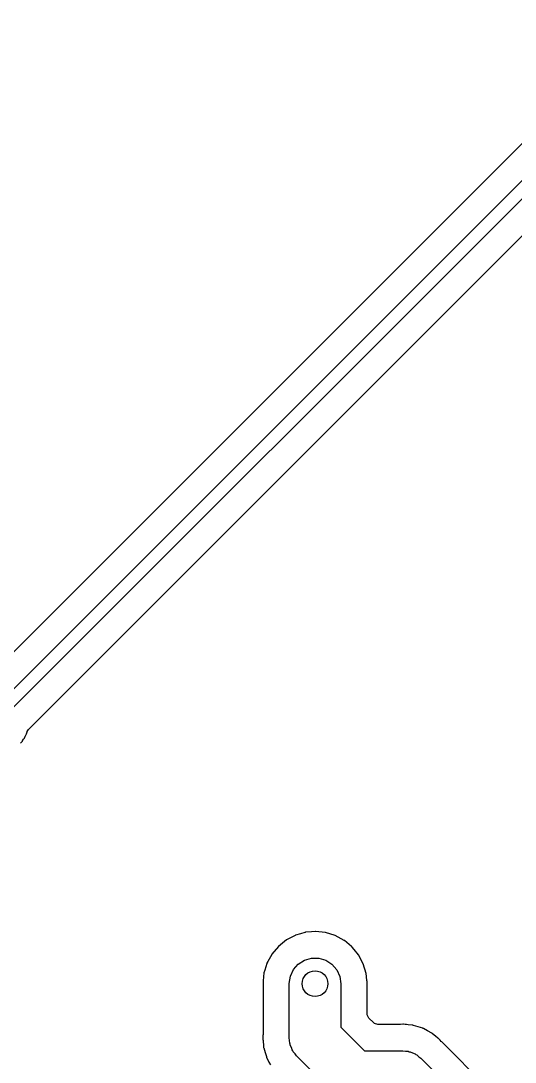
# Model space of a CAD drawing. Extents: x 1.82 to 8.48, y -4.98 to -0.82.
# Drawn here: x 7.413 to 7.791, y -2.284 to -1.489 of the extents above; entities that cross this region are included whole.
import ezdxf

# ---------------------------------------------------------------- set-up
doc = ezdxf.new("R2010")
doc.units = 0
doc.header["$MEASUREMENT"] = 0
doc.layers.add('BLACK', color=7, linetype='CONTINUOUS')

msp = doc.modelspace()

# ---------------------------------------------------------------- linework, layer by layer
at = {"layer": 'BLACK', "linetype": 'CONTINUOUS'}
for p, q in [((7.88954, -1.48927), (7.37863, -2.00017)), ((7.39059, -2.01652), (7.90469, -1.50243)), ((7.91021, -1.51083), (7.399, -2.02204)), ((7.41906, -2.03028), (7.91705, -1.5323)), ((7.4164, -2.03555), (7.41661, -2.03513)), ((7.41661, -2.03513), (7.41745, -2.0336)), ((7.41745, -2.0336), (7.41765, -2.03283)), ((7.41765, -2.03283), (7.4179, -2.0321)), ((7.4179, -2.0321), (7.41802, -2.03182)), ((7.41802, -2.03182), (7.41906, -2.03028)), ((7.41292, -2.04075), (7.41322, -2.0404)), ((7.41322, -2.0404), (7.41368, -2.03991)), ((7.41368, -2.03991), (7.41441, -2.03913)), ((7.41441, -2.03913), (7.41456, -2.03885)), ((7.41456, -2.03885), (7.4148, -2.03843)), ((7.41456, -2.03885), (7.41456, -2.03885)), ((7.4148, -2.03843), (7.41522, -2.03778)), ((7.41522, -2.03778), (7.41552, -2.03739)), ((7.41552, -2.03739), (7.41571, -2.03715)), ((7.41571, -2.03715), (7.41584, -2.03686)), ((7.41584, -2.03686), (7.4164, -2.03555)), ((7.41584, -2.03686), (7.41584, -2.03686)), ((7.62663, -2.1863), (7.62285, -2.18742)), ((7.63009, -2.18529), (7.62663, -2.1863)), ((7.63032, -2.18522), (7.63009, -2.18529)), ((7.63009, -2.18529), (7.63009, -2.18529)), ((7.63056, -2.1852), (7.63032, -2.18522)), ((7.63498, -2.1848), (7.63056, -2.1852)), ((7.63056, -2.1852), (7.63056, -2.1852)), ((7.63807, -2.18451), (7.63498, -2.1848)), ((7.63832, -2.18454), (7.63807, -2.18451)), ((7.64558, -2.1853), (7.63832, -2.18454)), ((7.63832, -2.18454), (7.63832, -2.18454)), ((7.64582, -2.18533), (7.64558, -2.1853)), ((7.64558, -2.1853), (7.64558, -2.1853)), ((7.65326, -2.18763), (7.64582, -2.18533)), ((7.61595, -2.19103), (7.60988, -2.1959)), ((7.62167, -2.18803), (7.61595, -2.19103)), ((7.62263, -2.18753), (7.62167, -2.18803)), ((7.62285, -2.18742), (7.62263, -2.18753)), ((7.62263, -2.18753), (7.62263, -2.18753)), ((7.66011, -2.19133), (7.65326, -2.18763)), ((7.66029, -2.19149), (7.66011, -2.19133)), ((7.66563, -2.19591), (7.66029, -2.19149)), ((7.66029, -2.19149), (7.66029, -2.19149)), ((7.60476, -2.20208), (7.60179, -2.20748)), ((7.60488, -2.20187), (7.60476, -2.20208)), ((7.60476, -2.20208), (7.60476, -2.20208)), ((7.60988, -2.1959), (7.60488, -2.20187)), ((7.6661, -2.1963), (7.66563, -2.19591)), ((7.66626, -2.19648), (7.6661, -2.1963)), ((7.66766, -2.19821), (7.66626, -2.19648)), ((7.66626, -2.19648), (7.66626, -2.19648)), ((7.67103, -2.20233), (7.66766, -2.19821)), ((7.67468, -2.20921), (7.67103, -2.20233)), ((7.60105, -2.20892), (7.59944, -2.21399)), ((7.60112, -2.20869), (7.60105, -2.20892)), ((7.60105, -2.20892), (7.60105, -2.20892)), ((7.60179, -2.20748), (7.60112, -2.20869)), ((7.62134, -2.2136), (7.62504, -2.20942)), ((7.62504, -2.20942), (7.62976, -2.20644)), ((7.62976, -2.20644), (7.63512, -2.20491)), ((7.63512, -2.20491), (7.6407, -2.20494)), ((7.6407, -2.20494), (7.64605, -2.20654)), ((7.64605, -2.20654), (7.65074, -2.20958)), ((7.65074, -2.20958), (7.65438, -2.2138)), ((7.67693, -2.21666), (7.67468, -2.20921)), ((7.59877, -2.21611), (7.59809, -2.22217)), ((7.59944, -2.21399), (7.59877, -2.21611)), ((7.61897, -2.21865), (7.62134, -2.2136)), ((7.65438, -2.2138), (7.65669, -2.21888)), ((7.67715, -2.21887), (7.67693, -2.21666)), ((7.59809, -2.22217), (7.59809, -2.26331)), ((7.61811, -2.22417), (7.61897, -2.21865)), ((7.61811, -2.22441), (7.61811, -2.22417)), ((7.61811, -2.26575), (7.61811, -2.22441)), ((7.65669, -2.21888), (7.65748, -2.22441)), ((7.65748, -2.22441), (7.65748, -2.25759)), ((7.67748, -2.22229), (7.67715, -2.21887)), ((7.6775, -2.22245), (7.67748, -2.22229)), ((7.6775, -2.24725), (7.6775, -2.22245)), ((7.67761, -2.2483), (7.6775, -2.24725)), ((7.67895, -2.25075), (7.67761, -2.2483)), ((7.65748, -2.25759), (7.67548, -2.27559)), ((7.68232, -2.25412), (7.67895, -2.25075)), ((7.68314, -2.25478), (7.68232, -2.25412)), ((7.68582, -2.25557), (7.68314, -2.25478)), ((7.70258, -2.25557), (7.68582, -2.25557)), ((7.70305, -2.25555), (7.70258, -2.25557)), ((7.70318, -2.25554), (7.70305, -2.25555)), ((7.70485, -2.25538), (7.70318, -2.25554)), ((7.70509, -2.2554), (7.70485, -2.25538)), ((7.70538, -2.25543), (7.70509, -2.2554)), ((7.70509, -2.2554), (7.70509, -2.2554)), ((7.70654, -2.25555), (7.70538, -2.25543)), ((7.70676, -2.25557), (7.70654, -2.25555)), ((7.7068, -2.25557), (7.70676, -2.25557)), ((7.70694, -2.25557), (7.7068, -2.25557)), ((7.70708, -2.25559), (7.70694, -2.25557)), ((7.70758, -2.25564), (7.70708, -2.25559)), ((7.70708, -2.25559), (7.70708, -2.25559)), ((7.7089, -2.25579), (7.70758, -2.25564)), ((7.70895, -2.2558), (7.7089, -2.25579)), ((7.71259, -2.25617), (7.70895, -2.2558)), ((7.71279, -2.25623), (7.71259, -2.25617)), ((7.713, -2.25625), (7.71279, -2.25623)), ((7.7165, -2.25736), (7.713, -2.25625)), ((7.71654, -2.25737), (7.7165, -2.25736)), ((7.72004, -2.25844), (7.71654, -2.25737)), ((7.59795, -2.26483), (7.5979, -2.26533)), ((7.5979, -2.26533), (7.59799, -2.26633)), ((7.59806, -2.26385), (7.59795, -2.26483)), ((7.59809, -2.26331), (7.59806, -2.26385)), ((7.61839, -2.26774), (7.61811, -2.26575)), ((7.72022, -2.25854), (7.72004, -2.25844)), ((7.72042, -2.2586), (7.72022, -2.25854)), ((7.72064, -2.25872), (7.72042, -2.2586)), ((7.72363, -2.26037), (7.72064, -2.25872)), ((7.72064, -2.25872), (7.72064, -2.25872)), ((7.72368, -2.26039), (7.72363, -2.26037)), ((7.7269, -2.26212), (7.72368, -2.26039)), ((7.72706, -2.26226), (7.7269, -2.26212)), ((7.72725, -2.26236), (7.72706, -2.26226)), ((7.73005, -2.26471), (7.72725, -2.26236)), ((7.73009, -2.26474), (7.73005, -2.26471)), ((7.7314, -2.26581), (7.73009, -2.26474)), ((7.73148, -2.2659), (7.7314, -2.26581)), ((7.73155, -2.26597), (7.73148, -2.2659)), ((7.59799, -2.26633), (7.59807, -2.2673)), ((7.59807, -2.2673), (7.59809, -2.26749)), ((7.59809, -2.26749), (7.59809, -2.26759)), ((7.59809, -2.26759), (7.59809, -2.26771)), ((7.59809, -2.26771), (7.5981, -2.26783)), ((7.5981, -2.26783), (7.59826, -2.26939)), ((7.59826, -2.26939), (7.59826, -2.26944)), ((7.59826, -2.26944), (7.59836, -2.27058)), ((7.59836, -2.27058), (7.59858, -2.27309)), ((7.59858, -2.27309), (7.59864, -2.27329)), ((7.59864, -2.27329), (7.59866, -2.2735)), ((7.59866, -2.2735), (7.59972, -2.277)), ((7.61852, -2.26974), (7.61839, -2.26774)), ((7.61879, -2.27049), (7.61852, -2.26974)), ((7.6189, -2.27127), (7.61879, -2.27049)), ((7.61973, -2.2731), (7.6189, -2.27127)), ((7.62041, -2.27499), (7.61973, -2.2731)), ((7.7317, -2.26609), (7.73155, -2.26597)), ((7.73321, -2.26736), (7.7317, -2.26609)), ((7.73336, -2.26755), (7.73321, -2.26736)), ((7.73415, -2.26852), (7.73336, -2.26755)), ((7.7345, -2.26892), (7.73415, -2.26852)), ((7.77482, -2.30924), (7.7345, -2.26892)), ((7.59972, -2.277), (7.59973, -2.27705)), ((7.59973, -2.27705), (7.60062, -2.28011)), ((7.60062, -2.28011), (7.60075, -2.28056)), ((7.60075, -2.28056), (7.60085, -2.28075)), ((7.60085, -2.28075), (7.60091, -2.28095)), ((7.60091, -2.28095), (7.60102, -2.28117)), ((7.60102, -2.28117), (7.60263, -2.28418)), ((7.62088, -2.27563), (7.62041, -2.27499)), ((7.62121, -2.27635), (7.62088, -2.27563)), ((7.62252, -2.27787), (7.62121, -2.27635)), ((7.62371, -2.2795), (7.62252, -2.27787)), ((7.62388, -2.27967), (7.62371, -2.2795)), ((7.63878, -2.29457), (7.62388, -2.27967)), ((7.67548, -2.27559), (7.70471, -2.27559)), ((7.70471, -2.27559), (7.70495, -2.27559)), ((7.70495, -2.27559), (7.70693, -2.2759)), ((7.70693, -2.2759), (7.70893, -2.27605)), ((7.70893, -2.27605), (7.70968, -2.27633)), ((7.70968, -2.27633), (7.71046, -2.27645)), ((7.71046, -2.27645), (7.71228, -2.2773)), ((7.71228, -2.2773), (7.71416, -2.27801)), ((7.71416, -2.27801), (7.71479, -2.27849)), ((7.71479, -2.27849), (7.71551, -2.27882)), ((7.71551, -2.27882), (7.71702, -2.28015)), ((7.71702, -2.28015), (7.71863, -2.28136)), ((7.71863, -2.28136), (7.76798, -2.33071)), ((7.60263, -2.28418), (7.60265, -2.28423)), ((7.60265, -2.28423), (7.60377, -2.28639))]:
    msp.add_line(p, q, dxfattribs=at)
at = {"layer": 'BLACK'}
msp.add_circle((7.6378, -2.22441), 0.00984, dxfattribs=at)

doc.saveas('drawing.dxf')
